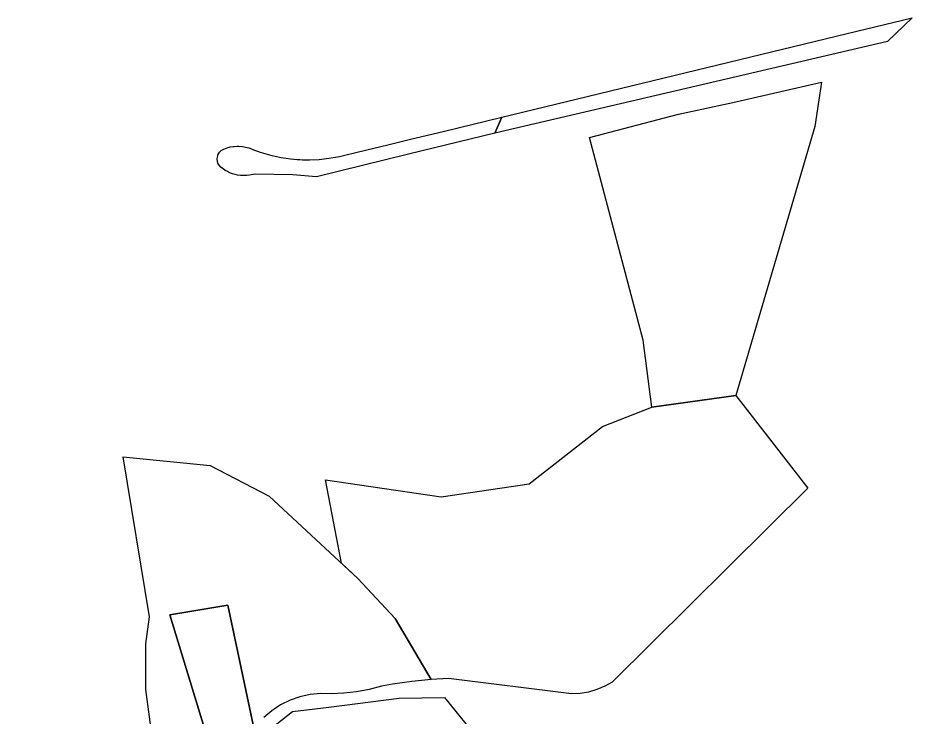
# Model space of a CAD drawing. Header units: millimetres. Extents: x 522658 to 553925, y 7796479 to 7820139.
# Drawn here: x 544753 to 545290, y 7803968 to 7804387 of the extents above; entities that cross this region are included whole.
import ezdxf

# ---------------------------------------------------------------- set-up
doc = ezdxf.new("R2010")
doc.units = ezdxf.units.MM
doc.layers.add('ZONA RESIDENCIAL 2 (ZR_2)', color=2, linetype='Continuous')

msp = doc.modelspace()

# ---------------------------------------------------------------- linework, layer by layer
at = {"layer": 'ZONA RESIDENCIAL 2 (ZR_2)'}
for points in [[(545275.06, 7804373.32), (545039.44, 7804318.14), (545043.61, 7804327.74), (545250.94, 7804377.94), (545289.88, 7804387.41), (545275.06, 7804373.32)], [(545184, 7804160.71), (545133.65, 7804153.74), (545128.39, 7804193.87), (545096.23, 7804315.66), (545149.61, 7804329.53), (545182.2, 7804336.62), (545235.44, 7804348.9), (545231.41, 7804322.23), (545184, 7804160.71)], [(545043.61, 7804327.74), (545039.35, 7804318.18), (544987.55, 7804305.51), (544932.21, 7804291.9), (544918.02, 7804293.19), (544895.54, 7804293.53), (544894.25, 7804293.3), (544892, 7804292.97), (544890.44, 7804292.8), (544888.86, 7804292.71), (544887.9, 7804292.71), (544886.71, 7804292.77), (544884.81, 7804293.02), (544883.54, 7804293.29), (544881.93, 7804293.76), (544880.57, 7804294.27), (544879.4, 7804294.8), (544878.83, 7804295.09), (544877.47, 7804295.84), (544876.16, 7804296.74), (544875.66, 7804297.13), (544874.91, 7804297.77), (544873.86, 7804298.92), (544873.13, 7804300.24), (544872.83, 7804301.15), (544872.65, 7804302.58), (544872.74, 7804303.79), (544872.94, 7804304.64), (544873.13, 7804305.2), (544873.43, 7804305.85), (544874.1, 7804306.8), (544874.61, 7804307.41), (544875.11, 7804307.84), (544876.61, 7804308.68), (544878.64, 7804309.42), (544880.48, 7804309.91), (544882.24, 7804310.16), (544882.94, 7804310.24), (544884.62, 7804310.34), (544885.57, 7804310.34), (544887.8, 7804310.18), (544888.76, 7804310.03), (544889.69, 7804309.85), (544891.72, 7804309.3), (544893.17, 7804308.78), (544894.41, 7804308.28), (544895.75, 7804307.78), (544896.89, 7804307.36), (544898.44, 7804306.83), (544899.78, 7804306.39), (544901.23, 7804305.95), (544902.71, 7804305.52), (544905.54, 7804304.78), (544907.5, 7804304.32), (544910.85, 7804303.65), (544913.98, 7804303.14), (544916.72, 7804302.78), (544918.72, 7804302.57), (544920.73, 7804302.41), (544922.32, 7804302.32), (544923.92, 7804302.25), (544928.33, 7804302.21), (544933.82, 7804302.46), (544938.3, 7804302.92), (544943.64, 7804303.76), (544946.05, 7804304.25), (544950.15, 7804305.21), (544955.01, 7804306.39), (544962.51, 7804308.19), (544975.18, 7804311.25), (544988.75, 7804314.52), (545008.27, 7804319.22), (545043.61, 7804327.74)], [(544947.34, 7804059.96), (544937.59, 7804110.16), (545007.21, 7804099.93), (545060.02, 7804107.61), (545103.92, 7804142.12), (545133.65, 7804153.74), (545184, 7804160.71), (545227.26, 7804105.15), (545109.79, 7803988.67), (545105.32, 7803986.11), (545100.59, 7803984.09), (545095.65, 7803982.64), (545090.58, 7803981.78), (545085.44, 7803981.52), (545011.62, 7803990.78), (545001.15, 7803990.18), (544979.5, 7804026.86), (544957.1, 7804050.92), (544947.34, 7804059.96)], [(544894.35, 7803962.99), (544882, 7803953.86), (544869.98, 7803944.29), (544844.2, 7804029.05), (544878.99, 7804034.87), (544894.35, 7803962.99)], [(545064.48, 7803910.85), (545039.06, 7803890.61), (544984.94, 7803848.71), (544901.94, 7803771.39), (544899.19, 7803768.83), (544898.46, 7803769.44), (544768.48, 7803838.63), (544752.99, 7803846.88), (544753.31, 7803854.54), (544767.1, 7803856.19), (544799.9, 7803873.13), (544867.64, 7803935.04), (544892.51, 7803950.92), (544917.91, 7803971.02), (544939.6, 7803973.67), (544981.94, 7803978.96), (545009.06, 7803979.44), (545064.48, 7803910.85)]]:
    msp.add_lwpolyline(points, close=True, dxfattribs=at)
for points in [[(544834.12, 7803951.3), (544829.71, 7803984.25), (544829.78, 7804011.61), (544832.07, 7804027.79), (544816.3, 7804123.86), (544868.53, 7804118.71), (544903.86, 7804100.19), (544957.1, 7804050.92), (544979.5, 7804026.86), (545001.15, 7803990.18), (545001.15, 7803990.18), (544989.47, 7803989.02), (544977.85, 7803987.34), (544971.28, 7803986.15), (544963.89, 7803984.17), (544956.37, 7803982.75), (544948.76, 7803981.91), (544941.11, 7803981.65), (544934.79, 7803981.82), (544928.5, 7803981.22), (544922.33, 7803979.86), (544916.37, 7803977.76), (544910.72, 7803974.95), (544905.44, 7803971.47), (544900.63, 7803967.37)], [(544894.35, 7803962.99), (544878.99, 7804034.87), (544844.2, 7804029.05), (544869.98, 7803944.29)]]:
    msp.add_lwpolyline(points, dxfattribs=at)

doc.saveas('drawing.dxf')
